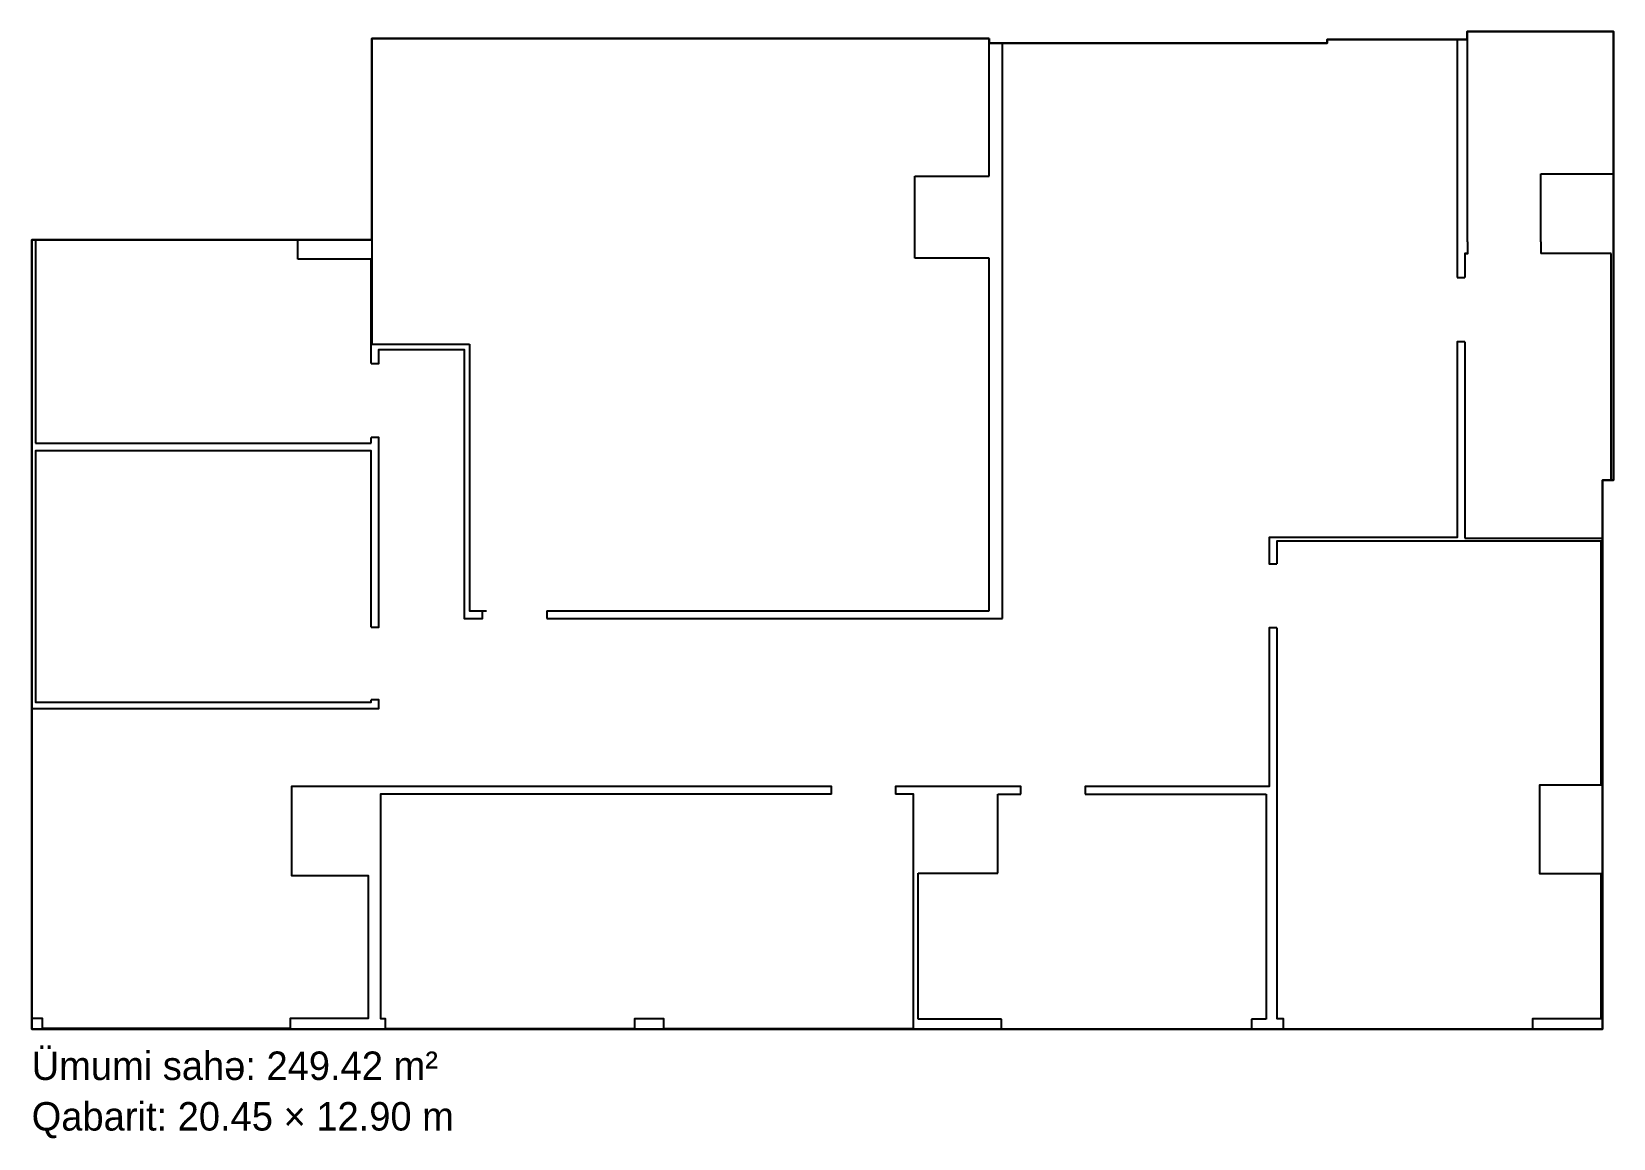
# Model space of a CAD drawing. Header units: millimetres. Extents: x 1204818 to 1225268, y -221262 to -206952.
import ezdxf

# ---------------------------------------------------------------- set-up
doc = ezdxf.new("R2010")
doc.units = ezdxf.units.MM
doc.layers.add('OFFICE_BOUNDARY', color=3, linetype='Continuous')

msp = doc.modelspace()

# ---------------------------------------------------------------- linework, layer by layer
for p, q in [((1225268, -206952), (1223378, -206952)), ((1223378, -206952), (1223378, -207052)), ((1225268, -208792), (1225268, -206952)), ((1209218, -207042), (1209218, -209642)), ((1217148, -207042), (1209218, -207042)), ((1217198, -207102), (1217198, -207042)), ((1217198, -208822), (1217198, -207102)), ((1217368, -207102), (1221568, -207102)), ((1217368, -214542), (1217368, -207102)), ((1221568, -207102), (1221568, -207052)), ((1222638, -207052), (1223248, -207052)), ((1223248, -207052), (1223248, -210132)), ((1223378, -207052), (1223378, -209672)), ((1224328, -209672), (1224328, -208792)), ((1224328, -208792), (1225268, -208792)), ((1216238, -209882), (1216238, -208822)), ((1216238, -208822), (1217198, -208822)), ((1208258, -209642), (1204868, -209642)), ((1204868, -209642), (1204868, -212272)), ((1208258, -209892), (1208258, -209642)), ((1209218, -209642), (1209218, -210992)), ((1209208, -209892), (1208258, -209892)), ((1209208, -211242), (1209208, -209892)), ((1217198, -209882), (1216238, -209882)), ((1217198, -214442), (1217198, -209882)), ((1225238, -209822), (1224328, -209822)), ((1225238, -212752), (1225238, -209822)), ((1223248, -210132), (1223348, -210132)), ((1209218, -210992), (1210478, -210992)), ((1223348, -210962), (1223348, -213502)), ((1209208, -212272), (1209208, -212202)), ((1204868, -212272), (1209208, -212272)), ((1225128, -213502), (1225128, -212752)), ((1225128, -212752), (1225238, -212752)), ((1223348, -213502), (1225128, -213502)), ((1211478, -214442), (1211478, -214542)), ((1211478, -214442), (1217198, -214442)), ((1211478, -214542), (1217368, -214542)), ((1217308, -217832), (1217308, -216812)), ((1217308, -216812), (1217608, -216812)), ((1218438, -216812), (1220778, -216812)), ((1220778, -216812), (1220778, -219722)), ((1216278, -219722), (1216278, -217832)), ((1216278, -217832), (1217308, -217832)), ((1217358, -219722), (1216278, -219722)), ((1217358, -219852), (1217358, -219722)), ((1220778, -219722), (1220588, -219722)), ((1220588, -219722), (1220588, -219852))]:
    msp.add_line(p, q)
at = {"color": 1, "lineweight": 30}
for p, q in [((1223378, -207052), (1223378, -206952)), ((1223378, -206952), (1225268, -206952)), ((1225268, -206952), (1225268, -212752)), ((1209218, -207042), (1217198, -207042)), ((1209218, -209642), (1209218, -207042)), ((1217198, -207042), (1217198, -207102)), ((1217198, -207102), (1221568, -207102)), ((1221568, -207102), (1221568, -207052)), ((1221568, -207052), (1223378, -207052)), ((1204818, -219852), (1204818, -209642)), ((1204818, -209642), (1209218, -209642)), ((1225268, -212752), (1225128, -212752)), ((1225128, -212752), (1225128, -219852)), ((1225128, -219852), (1204818, -219852))]:
    msp.add_line(p, q, dxfattribs=at)
at = {"lineweight": 5}
for p, q in [((1204958, -219842), (1204958, -219852)), ((1208158, -219842), (1208158, -219852)), ((1209388, -219842), (1209388, -219852)), ((1212618, -219842), (1212618, -219852)), ((1212988, -219842), (1212988, -219852)), ((1216218, -219842), (1216218, -219852))]:
    msp.add_line(p, q, dxfattribs=at)
for points in [[(1223348, -209822), (1223388, -209822), (1223388, -209672)], [(1224328, -209672), (1224328, -209822)], [(1223388, -209822), (1223348, -209822), (1223348, -210132)], [(1210478, -210992), (1210478, -214442), (1210698, -214442)], [(1223348, -210962), (1223248, -210962), (1223248, -213492), (1220818, -213492), (1220818, -213832), (1220918, -213832)], [(1209208, -211242), (1209308, -211242), (1209308, -211062), (1210408, -211062), (1210408, -214542), (1210648, -214542), (1210648, -214442)], [(1209208, -214652), (1209308, -214652), (1209308, -212202), (1209208, -212202)], [(1209208, -214652), (1209208, -212372), (1204868, -212372), (1204868, -215622), (1209208, -215622), (1209208, -215592)], [(1220918, -214662), (1220918, -219712), (1220998, -219712), (1220998, -219852), (1224228, -219852), (1224228, -219712), (1225108, -219712), (1225108, -217842), (1224318, -217842), (1224318, -216692), (1225108, -216692), (1225108, -213542), (1220918, -213542), (1220918, -213832)], [(1220918, -214662), (1220818, -214662), (1220818, -216712), (1218438, -216712), (1218438, -216812)], [(1209208, -216712), (1208178, -216712), (1208178, -217862), (1209168, -217862), (1209168, -219712), (1208158, -219712), (1208158, -219842), (1204958, -219842), (1204958, -219712), (1204818, -219712), (1204818, -215702), (1209208, -215702)], [(1209208, -215702), (1209308, -215702), (1209308, -215592), (1209208, -215592)], [(1215158, -216812), (1215158, -216712), (1209308, -216712), (1209208, -216712)], [(1217608, -216812), (1217608, -216712), (1215988, -216712), (1215988, -216812)], [(1215158, -216812), (1209328, -216812), (1209328, -219712), (1209388, -219712), (1209388, -219842), (1212618, -219842), (1212618, -219712), (1212988, -219712), (1212988, -219842), (1216218, -219842), (1216218, -216812), (1215988, -216812)]]:
    msp.add_lwpolyline(points)
at = {"layer": 'OFFICE_BOUNDARY'}
msp.add_lwpolyline([(1217198, -207042), (1217198, -207102), (1221568, -207102), (1221568, -207052), (1223378, -207052), (1223378, -206952), (1225268, -206952), (1225268, -212752), (1225128, -212752), (1225128, -219852), (1204818, -219852), (1204818, -209642), (1209218, -209642), (1209218, -207042), (1217198, -207042)], close=True, dxfattribs=at)

# ---------------------------------------------------------------- texts
for s, p in [('Ümumi sahə: 249.42 m²', (1204818, -220507)), ('Qabarit: 20.45 × 12.90 m', (1204818, -221161))]:
    msp.add_text(s, height=368.1).set_placement(p)

doc.saveas('drawing.dxf')
